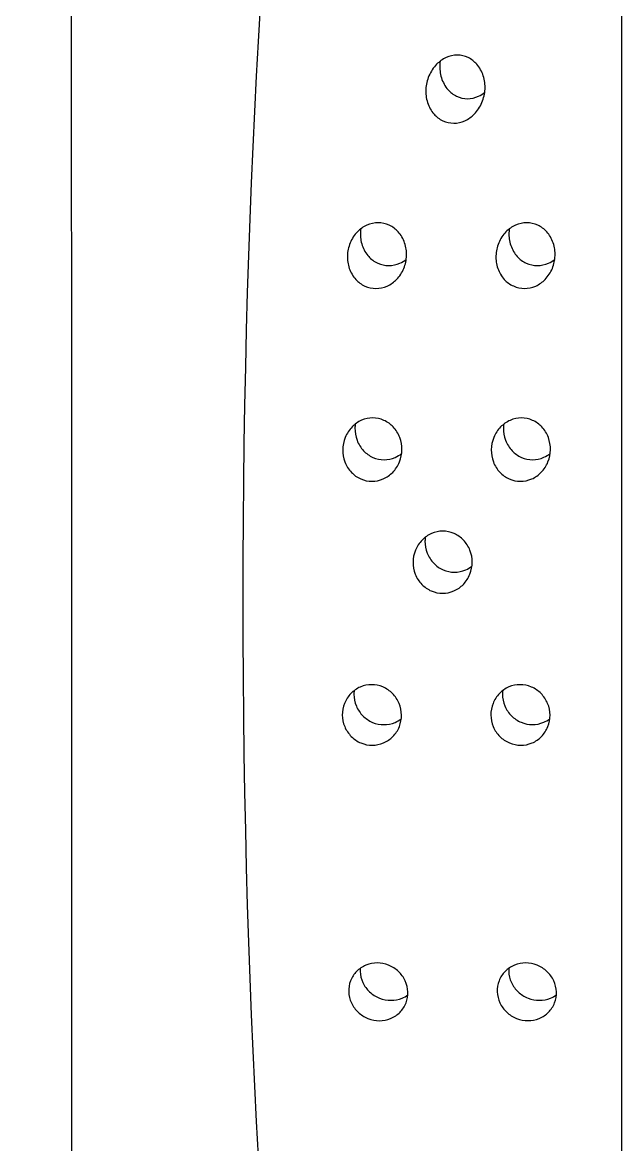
# Model space of a CAD drawing. Extents: x 398 to 509, y 623 to 780.
# Drawn here: x 423.106 to 423.844, y 688.96 to 690.344 of the extents above; entities that cross this region are included whole.
import ezdxf

# ---------------------------------------------------------------- set-up
doc = ezdxf.new("R2010")
doc.units = 0
doc.header["$MEASUREMENT"] = 0
doc.layers.add('1', color=4, linetype='Continuous')
doc.layers.add('JET', color=3, linetype='Continuous')

# ---------------------------------------------------------------- blocks, each defined once
blk = doc.blocks.new('SUCTION')
at = {"layer": '1'}
blk.add_ellipse((0.5106, 0.0668), major_axis=(-0.0289, 1.8748), ratio=0.145722, start_param=3.141593, end_param=6.283185, dxfattribs=at)
at = {"layer": '1', "color": 3}
for points, knots in [([(0.4281, 0.5148), (0.4235, 0.5148), (0.4186, 0.5156), (0.4094, 0.5191), (0.4052, 0.5218), (0.3984, 0.528), (0.3953, 0.532), (0.3912, 0.5407), (0.39, 0.5455), (0.3895, 0.5544), (0.3901, 0.5592), (0.3934, 0.568), (0.396, 0.572), (0.4021, 0.5784), (0.406, 0.5812), (0.4148, 0.585), (0.4196, 0.5859), (0.4288, 0.5861), (0.4337, 0.5853), (0.4429, 0.5818), (0.4472, 0.5791), (0.454, 0.5729), (0.457, 0.569), (0.4612, 0.5603), (0.4624, 0.5555), (0.4629, 0.5466), (0.4622, 0.5418), (0.459, 0.533), (0.4564, 0.5289), (0.4503, 0.5225), (0.4463, 0.5197), (0.4375, 0.5159), (0.4327, 0.5149), (0.4281, 0.5148)], [0, 0, 0, 0, 0.0138846, 0.0138846, 0.0277691, 0.0277691, 0.0416534, 0.0416534, 0.0555377, 0.0555377, 0.0694237, 0.0694237, 0.0833096, 0.0833096, 0.0971943, 0.0971943, 0.1110791, 0.1110791, 0.1249638, 0.1249638, 0.1388485, 0.1388485, 0.1527345, 0.1527345, 0.1666205, 0.1666205, 0.1805047, 0.1805047, 0.194389, 0.194389, 0.2082736, 0.2082736, 0.2221581, 0.2221581, 0.2221581, 0.2221581]), ([(0.6112, 0.5177), (0.6066, 0.5176), (0.6017, 0.5184), (0.5925, 0.5219), (0.5883, 0.5246), (0.5815, 0.5309), (0.5785, 0.5348), (0.5743, 0.5436), (0.5731, 0.5483), (0.5726, 0.5572), (0.5733, 0.562), (0.5765, 0.5708), (0.5791, 0.5749), (0.5852, 0.5813), (0.5892, 0.584), (0.5979, 0.5878), (0.6028, 0.5888), (0.6119, 0.5889), (0.6169, 0.5881), (0.6261, 0.5846), (0.6303, 0.5819), (0.6371, 0.5758), (0.6402, 0.5718), (0.6444, 0.5631), (0.6456, 0.5584), (0.646, 0.5494), (0.6454, 0.5447), (0.6421, 0.5358), (0.6395, 0.5318), (0.6334, 0.5253), (0.6294, 0.5225), (0.6206, 0.5187), (0.6158, 0.5177), (0.6112, 0.5177)], [0, 0, 0, 0, 0.0138846, 0.0138846, 0.0277691, 0.0277691, 0.0416534, 0.0416534, 0.0555377, 0.0555377, 0.0694237, 0.0694237, 0.0833096, 0.0833096, 0.0971943, 0.0971943, 0.1110791, 0.1110791, 0.1249638, 0.1249638, 0.1388485, 0.1388485, 0.1527345, 0.1527345, 0.1666205, 0.1666205, 0.1805047, 0.1805047, 0.194389, 0.194389, 0.2082736, 0.2082736, 0.2221581, 0.2221581, 0.2221581, 0.2221581]), ([(0.4489, 0.5218), (0.449, 0.5232), (0.449, 0.5245), (0.4487, 0.5302), (0.4475, 0.535), (0.4433, 0.5437), (0.4403, 0.5476), (0.4334, 0.5538), (0.4292, 0.5565), (0.42, 0.5599), (0.4151, 0.5608), (0.4059, 0.5606), (0.4011, 0.5596), (0.3942, 0.5567), (0.3919, 0.5554), (0.3897, 0.5538)], [0.05152079, 0.05152079, 0.05152079, 0.05152079, 0.05553775, 0.05553775, 0.06942391, 0.06942391, 0.08331008, 0.08331008, 0.09719486, 0.09719486, 0.11107963, 0.11107963, 0.12496441, 0.12496441, 0.13282261, 0.13282261, 0.13282261, 0.13282261]), ([(0.6321, 0.5247), (0.6321, 0.526), (0.6322, 0.5273), (0.6318, 0.5331), (0.6307, 0.5378), (0.6265, 0.5465), (0.6234, 0.5504), (0.6166, 0.5566), (0.6123, 0.5593), (0.6031, 0.5628), (0.5982, 0.5636), (0.589, 0.5634), (0.5842, 0.5625), (0.5773, 0.5595), (0.575, 0.5582), (0.5729, 0.5566)], [0.05152079, 0.05152079, 0.05152079, 0.05152079, 0.05553775, 0.05553775, 0.06942391, 0.06942391, 0.08331008, 0.08331008, 0.09719486, 0.09719486, 0.11107963, 0.11107963, 0.12496441, 0.12496441, 0.13282261, 0.13282261, 0.13282261, 0.13282261]), ([(0.6234, 0.1745), (0.6188, 0.1745), (0.6139, 0.1753), (0.6049, 0.179), (0.6008, 0.1818), (0.5941, 0.1883), (0.5912, 0.1925), (0.5872, 0.2017), (0.5861, 0.2067), (0.5859, 0.2161), (0.5867, 0.2211), (0.5901, 0.2304), (0.5929, 0.2346), (0.5992, 0.2413), (0.6032, 0.2442), (0.612, 0.2481), (0.6169, 0.2491), (0.626, 0.2493), (0.6309, 0.2484), (0.64, 0.2448), (0.6441, 0.242), (0.6508, 0.2355), (0.6538, 0.2313), (0.6578, 0.2222), (0.6588, 0.2172), (0.6591, 0.2078), (0.6583, 0.2028), (0.6548, 0.1935), (0.652, 0.1892), (0.6457, 0.1825), (0.6417, 0.1796), (0.6328, 0.1756), (0.628, 0.1746), (0.6234, 0.1745)], [0, 0, 0, 0, 0.0138754, 0.0138754, 0.0277508, 0.0277508, 0.0418876, 0.0418876, 0.0560244, 0.0560244, 0.070122, 0.070122, 0.0842195, 0.0842195, 0.0980909, 0.0980909, 0.1119622, 0.1119622, 0.1258335, 0.1258335, 0.1397049, 0.1397049, 0.1538024, 0.1538024, 0.1679, 0.1679, 0.1820368, 0.1820368, 0.1961736, 0.1961736, 0.210049, 0.210049, 0.2239244, 0.2239244, 0.2239244, 0.2239244]), ([(0.4403, 0.1717), (0.4357, 0.1716), (0.4308, 0.1725), (0.4218, 0.1762), (0.4176, 0.179), (0.411, 0.1855), (0.408, 0.1897), (0.404, 0.1989), (0.403, 0.2039), (0.4027, 0.2133), (0.4035, 0.2183), (0.407, 0.2275), (0.4097, 0.2318), (0.416, 0.2385), (0.42, 0.2414), (0.4289, 0.2453), (0.4337, 0.2463), (0.4429, 0.2464), (0.4478, 0.2456), (0.4568, 0.2419), (0.461, 0.2392), (0.4677, 0.2327), (0.4706, 0.2285), (0.4746, 0.2194), (0.4757, 0.2144), (0.4759, 0.205), (0.4751, 0.2), (0.4716, 0.1907), (0.4689, 0.1864), (0.4626, 0.1797), (0.4586, 0.1767), (0.4497, 0.1728), (0.4448, 0.1718), (0.4403, 0.1717)], [0, 0, 0, 0, 0.0138754, 0.0138754, 0.0277508, 0.0277508, 0.0418876, 0.0418876, 0.0560244, 0.0560244, 0.070122, 0.070122, 0.0842195, 0.0842195, 0.0980909, 0.0980909, 0.1119622, 0.1119622, 0.1258335, 0.1258335, 0.1397049, 0.1397049, 0.1538024, 0.1538024, 0.1679, 0.1679, 0.1820368, 0.1820368, 0.1961736, 0.1961736, 0.210049, 0.210049, 0.2239244, 0.2239244, 0.2239244, 0.2239244]), ([(0.6448, 0.1821), (0.645, 0.1837), (0.645, 0.1853), (0.6449, 0.1915), (0.6438, 0.1965), (0.6398, 0.2057), (0.6369, 0.2098), (0.6302, 0.2163), (0.6261, 0.2191), (0.617, 0.2228), (0.6121, 0.2236), (0.603, 0.2235), (0.5981, 0.2225), (0.591, 0.2193), (0.5884, 0.2178), (0.5862, 0.216)], [0.05151258, 0.05151258, 0.05151258, 0.05151258, 0.05608271, 0.05608271, 0.07020559, 0.07020559, 0.08432848, 0.08432848, 0.0981983, 0.0981983, 0.11206812, 0.11206812, 0.12593795, 0.12593795, 0.13438506, 0.13438506, 0.13438506, 0.13438506]), ([(0.4617, 0.1793), (0.4618, 0.1809), (0.4619, 0.1824), (0.4617, 0.1887), (0.4607, 0.1937), (0.4567, 0.2028), (0.4538, 0.207), (0.4471, 0.2135), (0.4429, 0.2163), (0.4339, 0.2199), (0.429, 0.2208), (0.4198, 0.2206), (0.415, 0.2196), (0.4078, 0.2165), (0.4053, 0.2149), (0.403, 0.2132)], [0.05151258, 0.05151258, 0.05151258, 0.05151258, 0.05608271, 0.05608271, 0.07020559, 0.07020559, 0.08432848, 0.08432848, 0.0981983, 0.0981983, 0.11206812, 0.11206812, 0.12593795, 0.12593795, 0.13438506, 0.13438506, 0.13438506, 0.13438506]), ([(0.5385, -0.0162), (0.534, -0.0163), (0.5291, -0.0154), (0.5202, -0.0117), (0.5161, -0.0088), (0.5095, -0.0022), (0.5066, 0.0022), (0.5027, 0.0116), (0.5017, 0.0168), (0.5016, 0.0264), (0.5025, 0.0316), (0.5061, 0.0411), (0.5089, 0.0455), (0.5153, 0.0524), (0.5193, 0.0553), (0.5282, 0.0593), (0.5331, 0.0603), (0.5422, 0.0605), (0.5471, 0.0596), (0.556, 0.0559), (0.5601, 0.0531), (0.5668, 0.0464), (0.5697, 0.0421), (0.5736, 0.0327), (0.5745, 0.0276), (0.5747, 0.0179), (0.5738, 0.0127), (0.5701, 0.0031), (0.5673, -0.0013), (0.5608, -0.0081), (0.5568, -0.0111), (0.548, -0.0151), (0.5431, -0.0162), (0.5385, -0.0162)], [0, 0, 0, 0, 0.0138608, 0.0138608, 0.0277216, 0.0277216, 0.0422229, 0.0422229, 0.0567241, 0.0567241, 0.0711596, 0.0711596, 0.0855951, 0.0855951, 0.0994487, 0.0994487, 0.1133024, 0.1133024, 0.127156, 0.127156, 0.1410097, 0.1410097, 0.1554452, 0.1554452, 0.1698806, 0.1698806, 0.1843819, 0.1843819, 0.1988832, 0.1988832, 0.212744, 0.212744, 0.2266048, 0.2266048, 0.2266048, 0.2266048]), ([(0.5601, -0.0084), (0.5602, -0.0068), (0.5603, -0.0052), (0.5603, 0.0012), (0.5593, 0.0064), (0.5554, 0.0158), (0.5525, 0.0202), (0.5459, 0.0268), (0.5418, 0.0297), (0.5328, 0.0334), (0.528, 0.0342), (0.5188, 0.0341), (0.514, 0.0331), (0.5068, 0.0298), (0.5042, 0.0282), (0.5019, 0.0264)], [0.05216595, 0.05216595, 0.05216595, 0.05216595, 0.05687262, 0.05687262, 0.07137622, 0.07137622, 0.08587982, 0.08587982, 0.09972982, 0.09972982, 0.11357982, 0.11357982, 0.12742982, 0.12742982, 0.13602531, 0.13602531, 0.13602531, 0.13602531]), ([(0.4438, -0.1574), (0.4393, -0.1574), (0.4344, -0.1565), (0.4256, -0.1528), (0.4216, -0.1499), (0.415, -0.1431), (0.4121, -0.1387), (0.4083, -0.1289), (0.4074, -0.1237), (0.4074, -0.1138), (0.4083, -0.1086), (0.4121, -0.0988), (0.4149, -0.0943), (0.4215, -0.0873), (0.4255, -0.0843), (0.4344, -0.0803), (0.4392, -0.0793), (0.4483, -0.0791), (0.4532, -0.08), (0.4621, -0.0838), (0.4661, -0.0866), (0.4727, -0.0934), (0.4756, -0.0978), (0.4794, -0.1075), (0.4803, -0.1127), (0.4803, -0.1226), (0.4794, -0.1279), (0.4756, -0.1377), (0.4727, -0.1422), (0.4661, -0.1492), (0.4621, -0.1522), (0.4533, -0.1562), (0.4484, -0.1573), (0.4438, -0.1574)], [0, 0, 0, 0, 0.0138463, 0.0138463, 0.0276926, 0.0276926, 0.04258, 0.04258, 0.0574675, 0.0574675, 0.0722657, 0.0722657, 0.0870638, 0.0870638, 0.1008999, 0.1008999, 0.114736, 0.114736, 0.1285721, 0.1285721, 0.1424082, 0.1424082, 0.1572063, 0.1572063, 0.1720044, 0.1720044, 0.1868919, 0.1868919, 0.2017794, 0.2017794, 0.2156257, 0.2156257, 0.229472, 0.229472, 0.229472, 0.229472]), ([(0.627, -0.1545), (0.6224, -0.1546), (0.6176, -0.1537), (0.6087, -0.1499), (0.6047, -0.1471), (0.5982, -0.1403), (0.5953, -0.1358), (0.5915, -0.1261), (0.5905, -0.1209), (0.5905, -0.111), (0.5914, -0.1057), (0.5952, -0.0959), (0.5981, -0.0914), (0.6046, -0.0845), (0.6086, -0.0815), (0.6175, -0.0775), (0.6223, -0.0764), (0.6315, -0.0763), (0.6363, -0.0772), (0.6452, -0.081), (0.6492, -0.0838), (0.6558, -0.0905), (0.6587, -0.095), (0.6625, -0.1046), (0.6635, -0.1099), (0.6635, -0.1197), (0.6625, -0.125), (0.6587, -0.1349), (0.6558, -0.1394), (0.6493, -0.1464), (0.6453, -0.1494), (0.6364, -0.1534), (0.6316, -0.1545), (0.627, -0.1545)], [0, 0, 0, 0, 0.0138463, 0.0138463, 0.0276926, 0.0276926, 0.04258, 0.04258, 0.0574675, 0.0574675, 0.0722657, 0.0722657, 0.0870638, 0.0870638, 0.1008999, 0.1008999, 0.114736, 0.114736, 0.1285721, 0.1285721, 0.1424082, 0.1424082, 0.1572063, 0.1572063, 0.1720044, 0.1720044, 0.1868919, 0.1868919, 0.2017794, 0.2017794, 0.2156257, 0.2156257, 0.229472, 0.229472, 0.229472, 0.229472]), ([(0.4654, -0.1495), (0.4656, -0.1478), (0.4657, -0.1462), (0.4657, -0.1397), (0.4648, -0.1345), (0.461, -0.1247), (0.4581, -0.1203), (0.4515, -0.1135), (0.4475, -0.1106), (0.4386, -0.1069), (0.4338, -0.106), (0.4246, -0.1061), (0.4198, -0.1072), (0.4126, -0.1105), (0.41, -0.1121), (0.4077, -0.1139)], [0.05298666, 0.05298666, 0.05298666, 0.05298666, 0.05772049, 0.05772049, 0.07263637, 0.07263637, 0.08755225, 0.08755225, 0.10138253, 0.10138253, 0.1152128, 0.1152128, 0.12904308, 0.12904308, 0.13767704, 0.13767704, 0.13767704, 0.13767704]), ([(0.6485, -0.1466), (0.6487, -0.145), (0.6488, -0.1434), (0.6488, -0.1369), (0.6479, -0.1316), (0.6441, -0.1219), (0.6412, -0.1174), (0.6346, -0.1107), (0.6306, -0.1078), (0.6218, -0.1041), (0.6169, -0.1032), (0.6078, -0.1033), (0.6029, -0.1044), (0.5958, -0.1076), (0.5932, -0.1093), (0.5908, -0.1111)], [0.05298666, 0.05298666, 0.05298666, 0.05298666, 0.05772049, 0.05772049, 0.07263637, 0.07263637, 0.08755225, 0.08755225, 0.10138253, 0.10138253, 0.1152128, 0.1152128, 0.12904308, 0.12904308, 0.13767704, 0.13767704, 0.13767704, 0.13767704]), ([(0.441, -0.3983), (0.4364, -0.3983), (0.4317, -0.3974), (0.423, -0.3935), (0.4191, -0.3907), (0.4126, -0.3837), (0.4098, -0.379), (0.4061, -0.3688), (0.4053, -0.3633), (0.4055, -0.3531), (0.4065, -0.3476), (0.4105, -0.3373), (0.4135, -0.3326), (0.4203, -0.3254), (0.4243, -0.3224), (0.4331, -0.3183), (0.4379, -0.3173), (0.447, -0.3171), (0.4518, -0.3181), (0.4605, -0.3219), (0.4645, -0.3247), (0.471, -0.3317), (0.4739, -0.3363), (0.4776, -0.3465), (0.4784, -0.3519), (0.4782, -0.3622), (0.4771, -0.3677), (0.4731, -0.378), (0.47, -0.3828), (0.4632, -0.39), (0.4592, -0.393), (0.4504, -0.3971), (0.4456, -0.3982), (0.441, -0.3983)], [0, 0, 0, 0, 0.0138155, 0.0138155, 0.0276309, 0.0276309, 0.043476, 0.043476, 0.059321, 0.059321, 0.075022, 0.075022, 0.090723, 0.090723, 0.1045202, 0.1045202, 0.1183174, 0.1183174, 0.1321146, 0.1321146, 0.1459118, 0.1459118, 0.1616127, 0.1616127, 0.1773137, 0.1773137, 0.1931588, 0.1931588, 0.2090038, 0.2090038, 0.2228193, 0.2228193, 0.2366348, 0.2366348, 0.2366348, 0.2366348]), ([(0.6241, -0.3954), (0.6196, -0.3955), (0.6148, -0.3946), (0.6061, -0.3907), (0.6023, -0.3878), (0.5958, -0.3809), (0.5929, -0.3762), (0.5892, -0.366), (0.5884, -0.3605), (0.5886, -0.3502), (0.5896, -0.3447), (0.5936, -0.3345), (0.5967, -0.3297), (0.6034, -0.3226), (0.6074, -0.3196), (0.6163, -0.3155), (0.6211, -0.3144), (0.6302, -0.3143), (0.635, -0.3152), (0.6437, -0.319), (0.6476, -0.3219), (0.6541, -0.3288), (0.657, -0.3335), (0.6607, -0.3436), (0.6615, -0.3491), (0.6613, -0.3594), (0.6603, -0.3649), (0.6562, -0.3752), (0.6531, -0.38), (0.6464, -0.3871), (0.6424, -0.3902), (0.6335, -0.3943), (0.6287, -0.3954), (0.6241, -0.3954)], [0, 0, 0, 0, 0.0138155, 0.0138155, 0.0276309, 0.0276309, 0.043476, 0.043476, 0.059321, 0.059321, 0.075022, 0.075022, 0.090723, 0.090723, 0.1045202, 0.1045202, 0.1183174, 0.1183174, 0.1321146, 0.1321146, 0.1459118, 0.1459118, 0.1616127, 0.1616127, 0.1773137, 0.1773137, 0.1931588, 0.1931588, 0.2090038, 0.2090038, 0.2228193, 0.2228193, 0.2366348, 0.2366348, 0.2366348, 0.2366348]), ([(0.4624, -0.3903), (0.4625, -0.3888), (0.4626, -0.3873), (0.4628, -0.3807), (0.462, -0.3751), (0.4583, -0.3649), (0.4555, -0.3602), (0.449, -0.3532), (0.4451, -0.3503), (0.4364, -0.3465), (0.4316, -0.3456), (0.4225, -0.3457), (0.4177, -0.3468), (0.4106, -0.3501), (0.408, -0.3517), (0.4057, -0.3536)], [0.05527731, 0.05527731, 0.05527731, 0.05527731, 0.05987506, 0.05987506, 0.07583478, 0.07583478, 0.09179451, 0.09179451, 0.10558106, 0.10558106, 0.1193676, 0.1193676, 0.13315415, 0.13315415, 0.14170505, 0.14170505, 0.14170505, 0.14170505]), ([(0.6455, -0.3875), (0.6457, -0.386), (0.6458, -0.3845), (0.6459, -0.3778), (0.6452, -0.3723), (0.6415, -0.3621), (0.6386, -0.3573), (0.6321, -0.3504), (0.6282, -0.3475), (0.6196, -0.3437), (0.6148, -0.3427), (0.6057, -0.3429), (0.6009, -0.344), (0.5937, -0.3473), (0.5911, -0.3489), (0.5888, -0.3508)], [0.05527731, 0.05527731, 0.05527731, 0.05527731, 0.05987506, 0.05987506, 0.07583478, 0.07583478, 0.09179451, 0.09179451, 0.10558106, 0.10558106, 0.1193676, 0.1193676, 0.13315415, 0.13315415, 0.14170505, 0.14170505, 0.14170505, 0.14170505]), ([(0.5298, -0.6037), (0.5252, -0.6038), (0.5205, -0.6028), (0.5121, -0.5989), (0.5084, -0.596), (0.5019, -0.5889), (0.499, -0.5839), (0.4955, -0.5732), (0.4947, -0.5675), (0.4951, -0.5568), (0.4963, -0.5511), (0.5006, -0.5403), (0.5038, -0.5353), (0.5108, -0.528), (0.5147, -0.525), (0.5235, -0.5209), (0.5283, -0.5198), (0.5374, -0.5197), (0.5421, -0.5206), (0.5506, -0.5245), (0.5544, -0.5274), (0.5609, -0.5344), (0.5638, -0.5394), (0.5673, -0.55), (0.5681, -0.5557), (0.5677, -0.5664), (0.5665, -0.5721), (0.5621, -0.583), (0.5589, -0.588), (0.5519, -0.5953), (0.5479, -0.5984), (0.5391, -0.6025), (0.5343, -0.6036), (0.5298, -0.6037)], [0, 0, 0, 0, 0.0137869, 0.0137869, 0.0275738, 0.0275738, 0.0446423, 0.0446423, 0.0617107, 0.0617107, 0.0785623, 0.0785623, 0.0954139, 0.0954139, 0.1091701, 0.1091701, 0.1229264, 0.1229264, 0.1366826, 0.1366826, 0.1504388, 0.1504388, 0.1672904, 0.1672904, 0.184142, 0.184142, 0.2012104, 0.2012104, 0.2182789, 0.2182789, 0.2320658, 0.2320658, 0.2458527, 0.2458527, 0.2458527, 0.2458527]), ([(0.5507, -0.5959), (0.5509, -0.5946), (0.551, -0.5933), (0.5513, -0.5866), (0.5506, -0.5808), (0.5471, -0.57), (0.5442, -0.565), (0.5377, -0.5578), (0.534, -0.5549), (0.5256, -0.5511), (0.5209, -0.5501), (0.5118, -0.5503), (0.507, -0.5514), (0.5, -0.5547), (0.4975, -0.5563), (0.4953, -0.558)], [0.05855005, 0.05855005, 0.05855005, 0.05855005, 0.06274523, 0.06274523, 0.08007431, 0.08007431, 0.09740339, 0.09740339, 0.1111441, 0.1111441, 0.12488481, 0.12488481, 0.13862551, 0.13862551, 0.14691934, 0.14691934, 0.14691934, 0.14691934])]:
    blk.add_open_spline(points, degree=3, knots=knots, dxfattribs=at)
blk = doc.blocks.new('2018 PRISM')
at = {"layer": '1', "linetype": 'Continuous', "lineweight": 25}
blk.add_line((25.2642, 52.545), (25.2642, 40.2011), dxfattribs=at)
blk.add_arc((-454.7582, 45.8241), 479.3447, 359.177918, 0.9145, dxfattribs=at)
at = {"layer": 'JET', "rotation": 179.1160166812678}
blk.add_blockref('SUCTION', (25.582, 45.9867), dxfattribs=at)

msp = doc.modelspace()

# ---------------------------------------------------------------- block references
at = {"layer": '1'}
msp.add_blockref('2018 PRISM', (398.5801, 643.7055), dxfattribs=at)

doc.saveas('drawing.dxf')
